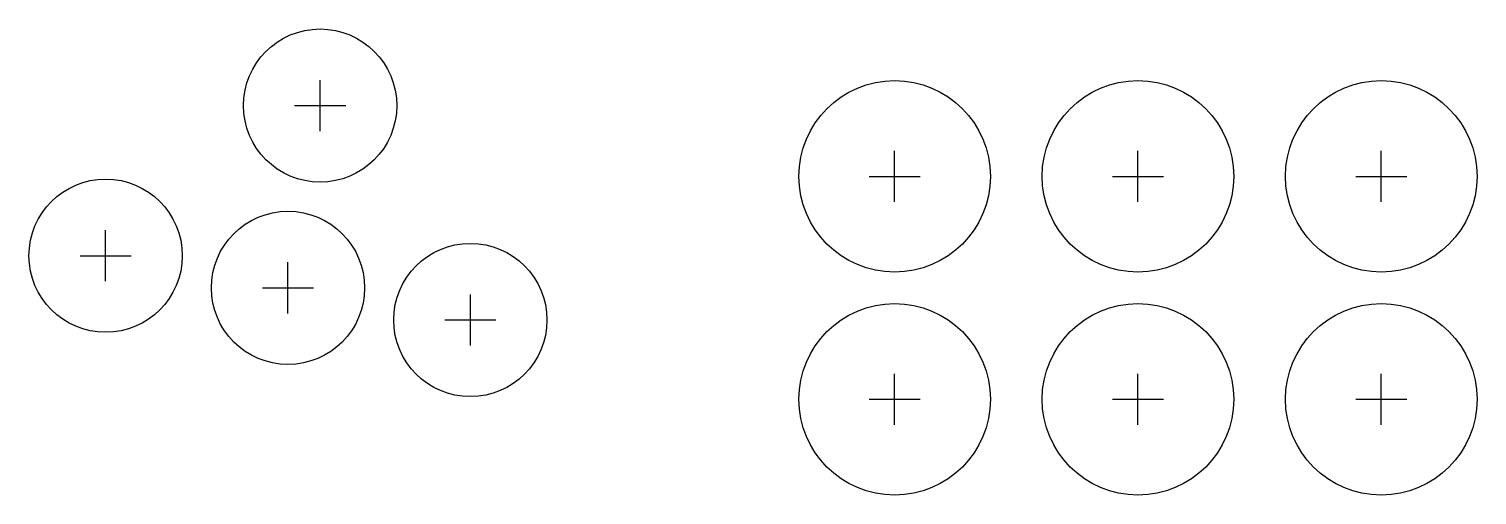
# Model space of a CAD drawing. Header units: millimetres. Extents: x -41 to 186, y -32 to 41.
import ezdxf

# ---------------------------------------------------------------- set-up
doc = ezdxf.new("R2010")
doc.units = ezdxf.units.MM
for name, color, linetype in [('BUTTONS_24', 1, 'Continuous'), ('BUTTONS_30', 5, 'Continuous'), ('REFERENCE', 8, 'Continuous')]:
    doc.layers.add(name, color=color, linetype=linetype)

msp = doc.modelspace()

# ---------------------------------------------------------------- linework, layer by layer
at = {"layer": 'BUTTONS_24'}
for centre in [(5.0358, 28.5594), (-28.5594, 5.0358), (0, 0), (28.5594, -5.0358)]:
    msp.add_circle(centre, 12, dxfattribs=at)
at = {"layer": 'BUTTONS_30'}
for centre in [(95, 17.4625), (133.1, 17.4625), (171.2, 17.4625), (95, -17.4625), (133.1, -17.4625), (171.2, -17.4625)]:
    msp.add_circle(centre, 15, dxfattribs=at)
at = {"layer": 'REFERENCE'}
for p, q in [((5.0358, 24.5594), (5.0358, 32.5594)), ((1.0358, 28.5594), (9.0358, 28.5594)), ((95, 13.4625), (95, 21.4625)), ((133.1, 13.4625), (133.1, 21.4625)), ((171.2, 13.4625), (171.2, 21.4625)), ((91, 17.4625), (99, 17.4625)), ((129.1, 17.4625), (137.1, 17.4625)), ((167.2, 17.4625), (175.2, 17.4625)), ((-28.5594, 1.0358), (-28.5594, 9.0358)), ((-32.5594, 5.0358), (-24.5594, 5.0358)), ((0, -4), (0, 4)), ((-4, 0), (4, 0)), ((28.5594, -9.0358), (28.5594, -1.0358)), ((24.5594, -5.0358), (32.5594, -5.0358)), ((95, -21.4625), (95, -13.4625)), ((133.1, -21.4625), (133.1, -13.4625)), ((171.2, -21.4625), (171.2, -13.4625)), ((91, -17.4625), (99, -17.4625)), ((129.1, -17.4625), (137.1, -17.4625)), ((167.2, -17.4625), (175.2, -17.4625))]:
    msp.add_line(p, q, dxfattribs=at)

doc.saveas('drawing.dxf')
